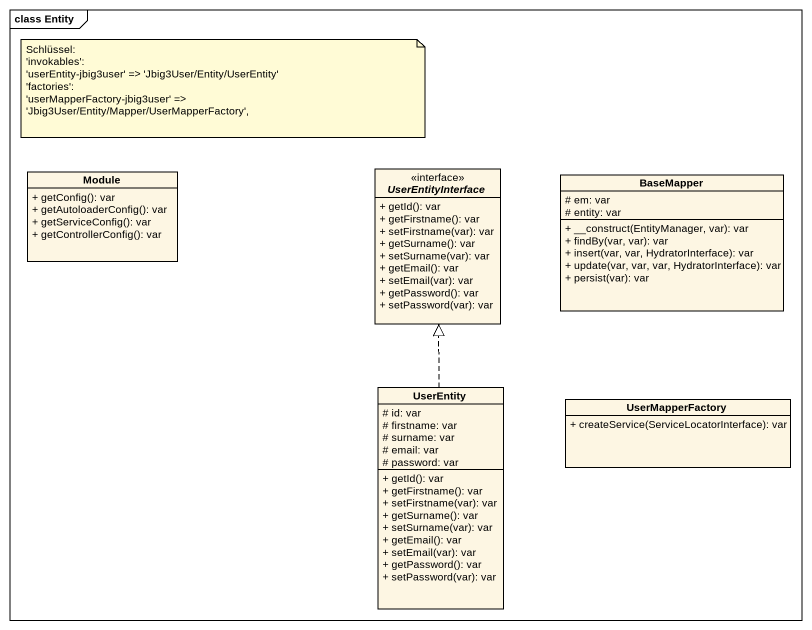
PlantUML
@startuml
mainframe class Entity
hide circle
hide empty members
skinparam classAttributeIconSize 0
class Module {
  + getConfig(): var
  + getAutoloaderConfig(): var
  + getServiceConfig(): var
  + getControllerConfig(): var
}
interface UserEntityInterface <<interface>> {
  + getId(): var
  + getFirstname(): var
  + setFirstname(var): var
  + getSurname(): var
  + setSurname(var): var
  + getEmail(): var
  + setEmail(var): var
  + getPassword(): var
  + setPassword(var): var
}
class BaseMapper {
  # em: var
  # entity: var
  + __construct(EntityManager, var): var
  + findBy(var, var): var
  + insert(var, var, HydratorInterface): var
  + update(var, var, var, HydratorInterface): var
  + persist(var): var
}
class UserEntity {
  # id: var
  # firstname: var
  # surname: var
  # email: var
  # password: var
  + getId(): var
  + getFirstname(): var
  + setFirstname(var): var
  + getSurname(): var
  + setSurname(var): var
  + getEmail(): var
  + setEmail(var): var
  + getPassword(): var
  + setPassword(var): var
}
class UserMapperFactory {
  + createService(ServiceLocatorInterface): var
}
UserEntity .up.|> UserEntityInterface
note as N1
  Schlüssel:
  ~'invokables':
  ~'userEntity-jbig3user' => 'Jbig3User/Entity/UserEntity'
  ~'factories':
  ~'userMapperFactory-jbig3user' => 'Jbig3User/Entity/Mapper/UserMapperFactory',
end note
@enduml
